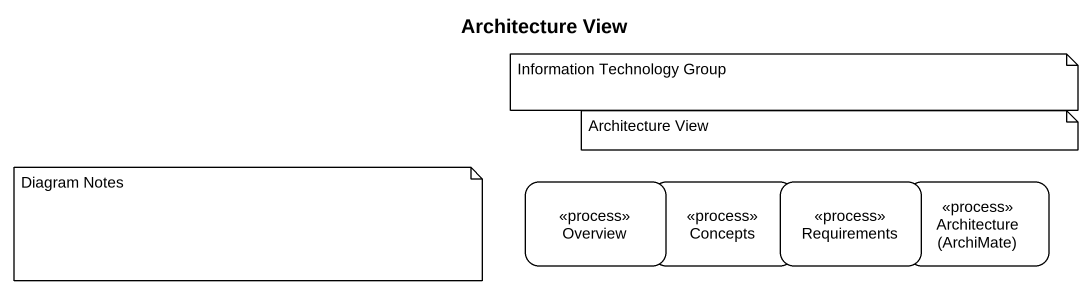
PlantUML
@startuml
title Architecture View
hide empty description
state Overview <<process>>
state Concepts <<process>>
state Requirements <<process>>
state "Architecture (ArchiMate)" as Architecture_ArchiMate <<process>>
note as N1
  Information Technology Group
end note
note as N2
  Architecture View
end note
note as N3
  Diagram Notes
end note
@enduml
